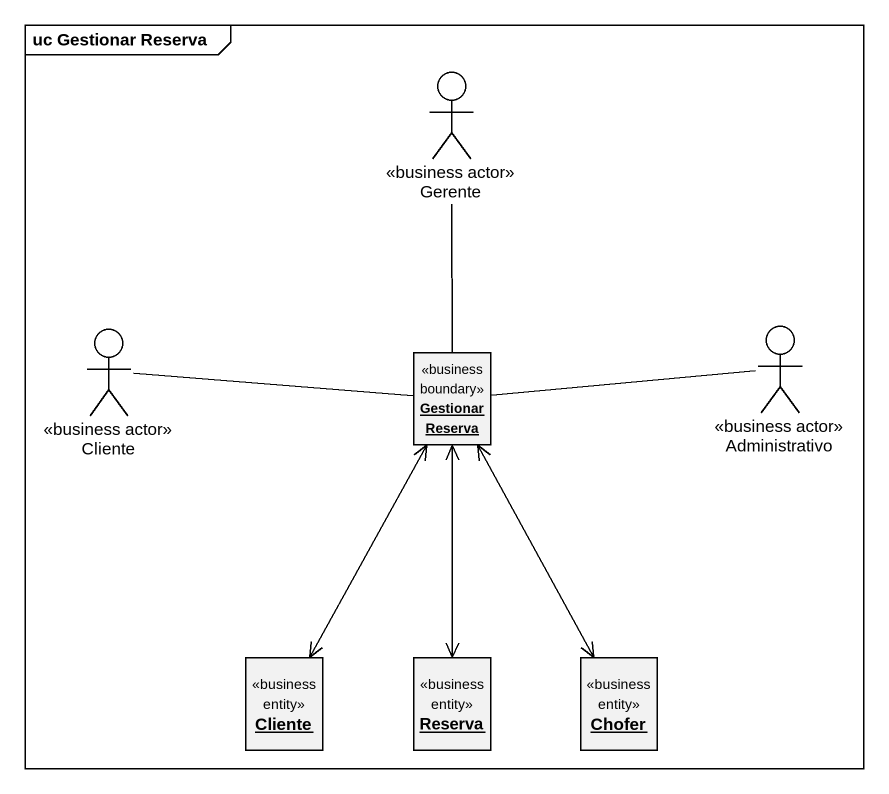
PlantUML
@startuml
mainframe uc Gestionar Reserva
allowmixing
hide circle
hide empty members
actor Gerente <<business actor>>
actor Cliente <<business actor>>
actor Administrativo <<business actor>>
object "Gestionar Reserva" as Gestionar_Reserva <<business boundary>>
object "Cliente" as Cliente_2 <<business entity>>
object Reserva <<business entity>>
object Chofer <<business entity>>
Gerente -- Gestionar_Reserva
Cliente -right- Gestionar_Reserva
Administrativo -left- Gestionar_Reserva
Cliente_2 <-up-> Gestionar_Reserva
Reserva <-up-> Gestionar_Reserva
Chofer <-up-> Gestionar_Reserva
@enduml
